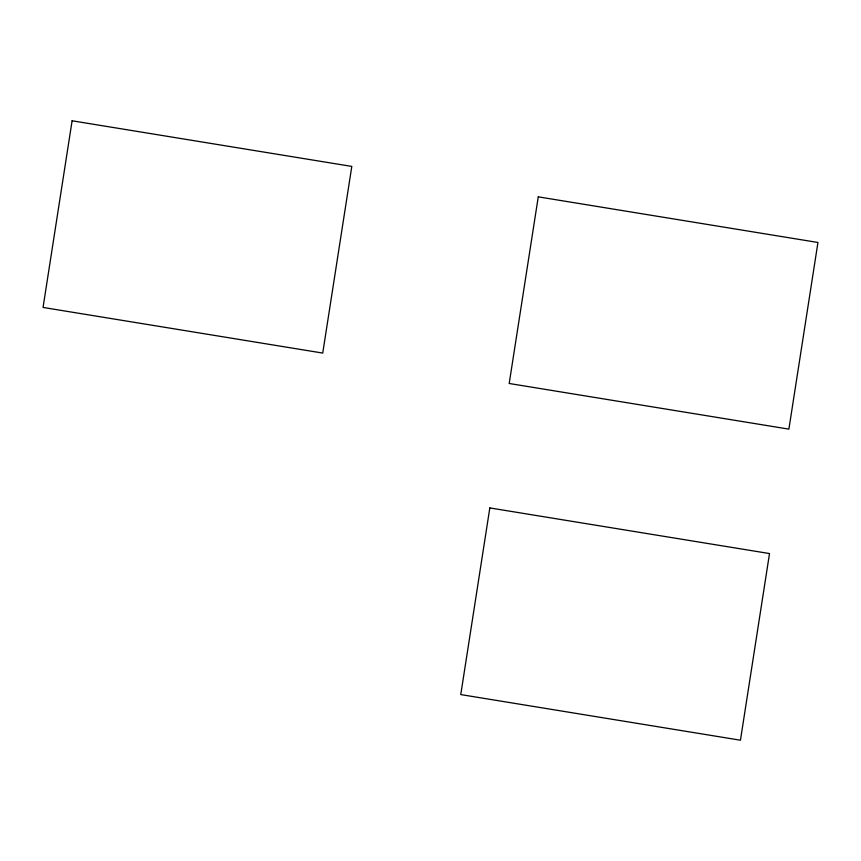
<?xml version="1.0" encoding="UTF-8"?>
<svg xmlns="http://www.w3.org/2000/svg" width="861" height="861" viewBox="0 0 861 861"><rect width="100%" height="100%" fill="white"/><g stroke="black" fill="none" stroke-linecap="round" stroke-linejoin="round"><path stroke-width="1.29" d="M72.109 120.788L43.05 307.442L322.735 353.075L351.805 166.421L72.109 120.788M489.823 507.925L460.764 694.579L740.449 740.212L769.519 553.558L489.823 507.925M538.265 196.846L509.195 383.489L788.891 429.133L817.95 242.479L538.265 196.846"/></g></svg>
